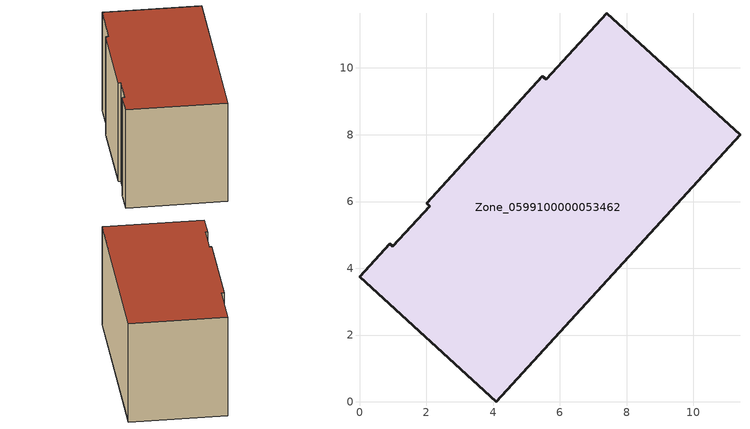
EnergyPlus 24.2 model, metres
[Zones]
Zone_0599100000053462
 floor ground (C_G): 5.47,9.75 5.59,9.65 7.41,11.64 11.4,8.01 4.1,0 0,3.74 0.91,4.74 1,4.66 2.1,5.86 2.01,5.95 z3.23
 wall outside (C_F): 5.47,9.75 2.01,5.95 2.1,5.86 1,4.66 0.91,4.74 0,3.74 4.1,0 11.4,8.01 7.41,11.64 5.59,9.65 5.47,9.75 z3.23:9.29
 roof outside (C_R): 5.59,9.65 5.47,9.75 2.01,5.95 2.1,5.86 1,4.66 0.91,4.74 0,3.74 4.1,0 11.4,8.01 7.41,11.64 z9.29
[BUILDING]
Pand.0599100000053462: North Axis=0; Terrain=City; Loads Convergence Tolerance Value=0.04; Temperature Convergence Tolerance Value=0.4; Solar Distribution=FullExterior; Maximum Number of Warmup Days=25; Minimum Number of Warmup Days=1
[Site:Location]
Rotterdam.The.Hague.AP_ZH_NLD Design_Conditions: Latitude=51.96; Longitude=4.45; Time Zone=1; Elevation=-4.5
[SITE:GROUNDTEMPERATURE:BUILDINGSURFACE]
18, 18, 18, 18, 18, 18, 18, 18, 18, 18, 18, 18
[MATERIAL] Thermal Absorptance=0.9; Solar Absorptance=0.7; Visible Absorptance=0.7
Name | Roughness | Thickness | Conductivity | Density | Specific Heat
G.TC.1946 | MediumSmooth | 0.15 | 1 | 540 | 1210
F.TC.1946 | Rough | 0.3 | 0.857143 | 1920 | 840
R.TC.1946 | MediumRough | 0.2 | 0.909091 | 1500 | 1000
[CONSTRUCTION]
C_G: G.TC.1946
C_F: F.TC.1946
C_R: R.TC.1946
[ZONE]
Zone_0599100000053462: Type=1; Multiplier=1; Ceiling Height=Autocalculate; Volume=Autocalculate; Floor Area=autocalculate; Part of Total Floor Area=Yes
[ZONEINFILTRATION:DESIGNFLOWRATE]
Infil_Zone_0599100000053462: Zone or ZoneList or Space or SpaceList=Zone_0599100000053462; Schedule=AlwaysOn; Design Flow Rate Calculation Method=Flow/Area; Flow Rate per Floor Area=0.003; Constant Term Coefficient=1; Temperature Term Coefficient=0; Velocity Term Coefficient=0; Velocity Squared Term Coefficient=0
[HVACTEMPLATE:ZONE:IDEALLOADSAIRSYSTEM]
Zone_0599100000053462: Maximum Heating Supply Air Temperature=50; Minimum Cooling Supply Air Temperature=13; Maximum Heating Supply Air Humidity Ratio=0.0156; Minimum Cooling Supply Air Humidity Ratio=0.0077; Heating Limit=NoLimit; Cooling Limit=NoLimit; Dehumidification Control Type=ConstantSensibleHeatRatio; Cooling Sensible Heat Ratio=0.7; Dehumidification Setpoint=60; Humidification Control Type=None; Humidification Setpoint=30; Outdoor Air Method=None; Outdoor Air Flow Rate per Person=0.00944; Outdoor Air Flow Rate per Zone Floor Area=0; Outdoor Air Flow Rate per Zone=0; Demand Controlled Ventilation Type=None; Outdoor Air Economizer Type=NoEconomizer; Heat Recovery Type=None; Sensible Heat Recovery Effectiveness=0.7; Latent Heat Recovery Effectiveness=0.65
[ZONECONTROL:THERMOSTAT]
ThermostatControl_Zone_0599100000053462: Zone or ZoneList=Zone_0599100000053462; Control Type Schedule=DualSetpointControlType; Control 1=Thermostat_Zone_0599100000053462; Temperature Difference Between Cutout And Setpoint=0
[THERMOSTATSETPOINT:DUALSETPOINT]
Thermostat_Zone_0599100000053462: Heating Setpoint Temperature Schedule=HeatingSetpoint_Zone_0599100000053462; Cooling Setpoint Temperature Schedule=CoolingSetpoint_Zone_0599100000053462
[SCHEDULE:COMPACT]
HeatingSetpoint_Zone_0599100000053462: Through: 12/31, For: AllDays, Until: 24:00, 21
CoolingSetpoint_Zone_0599100000053462: Through: 12/31, For: AllDays, Until: 24:00, 24
DualSetpointControlType: Through: 12/31, For: AllDays, Until: 24:00, 4
AlwaysOn: Through: 12/31, For: AllDays, Until: 24:00, 1
